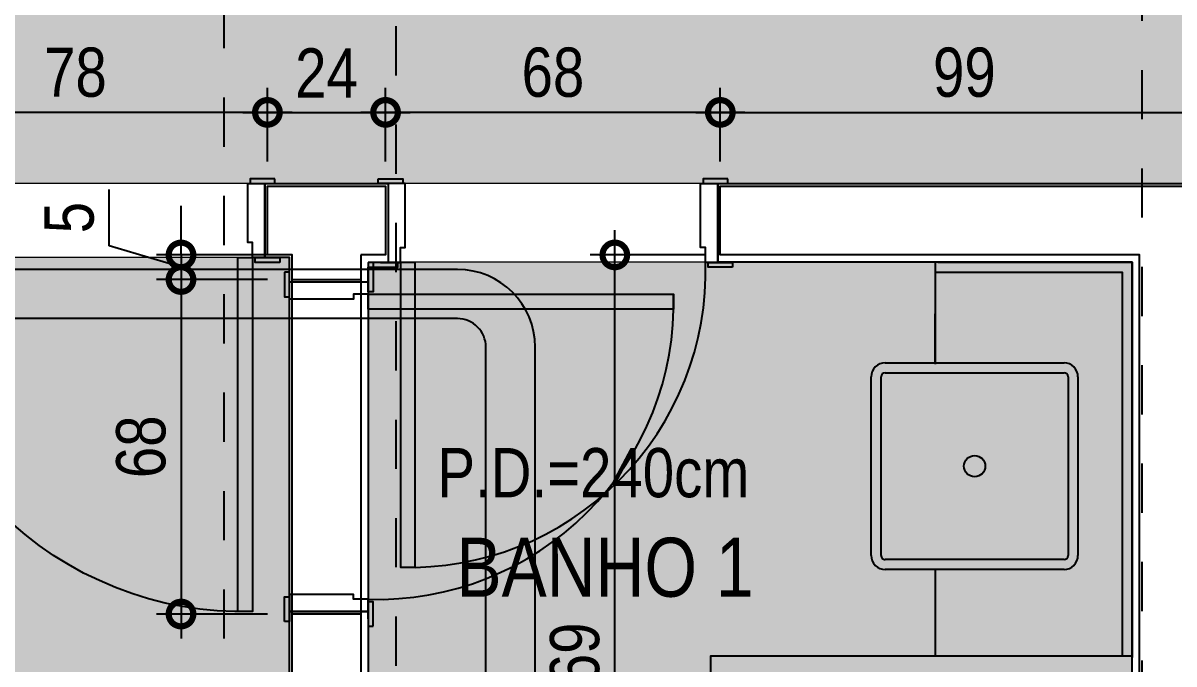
# Model space of a CAD drawing. Header units: metres. Extents: x -41 to 570, y -54 to 184.
# Drawn here: x -33.158 to -30.82, y -51.852 to -50.549 of the extents above; entities that cross this region are included whole.
import ezdxf
from ezdxf.enums import TextEntityAlignment as Align
from ezdxf.xclip import XClip

# ---------------------------------------------------------------- set-up
doc = ezdxf.new("R2010")
doc.units = ezdxf.units.M
doc.header["$XCLIPFRAME"] = 0
doc.linetypes.add('DASHEDX2', pattern=[1.5, 1, -0.5])
doc.linetypes.add('PUC$0$DASHEDX2', pattern=[1.5, 1, -0.5])
for name, color, linetype in [('1', 232, 'DASHEDX2'), ('ARQ-DIM', 2, 'Continuous'), ('ARQ-TXT', 2, 'Continuous'), ('PUC$0$ARQ-ALV ACAB', 4, 'Continuous'), ('PUC$0$ARQ-ALV OSSO', 5, 'Continuous'), ('PUC$0$ARQ-AUX', 7, 'Continuous'), ('PUC$0$ARQ-AUX1', 1, 'Continuous'), ('PUC$0$ARQ-CAX @ 1', 1, 'Continuous'), ('PUC$0$ARQ-ENCH', 1, 'Continuous'), ('PUC$0$ARQ-HID', 7, 'Continuous'), ('PUC$0$ARQ-PRJ', 7, 'PUC$0$DASHEDX2')]:
    doc.layers.add(name, color=color, linetype=linetype)
doc.layers.add('PUC$0$ARQ-FORRO', color=9, linetype='Continuous', lineweight=5)
doc.styles.add('Adesa', font='ARIALN.TTF')
doc.dimstyles.new('ADESA 1-0050', dxfattribs={"dimtxt": 0.1, "dimasz": 0.1, "dimexe": 0.05, "dimexo": 0.05, "dimgap": 0.03, "dimtad": 1, "dimdec": 1, "dimlfac": 100, "dimzin": 12, "dimtxsty": 'Adesa', "dimblk": 'DOTSMALL', "dimcen": 1, "dimdle": 0.05, "dimclrd": 1, "dimclre": 1, "dimclrt": 256, "dimazin": 3, "dimtm": 1e-09, "dimtfac": 1, "dimtdec": 1, "dimtmove": 1, "dimatfit": 0, "dimldrblk": 'DOTSMALL', "dimfxl": 0.8, "dimtvp": 2, "dimtolj": 1, "dimtzin": 0, "dimarcsym": 0})

# ---------------------------------------------------------------- blocks, each defined once
blk = doc.blocks.new('PUC$0$ARQ-HID-CUBA Q')
for points in [[(-0.1815999232039758, 0), (0.1815999232038621, 0)], [(-0.1815999232039758, -0.1100000000000009), (0.1815999232038621, -0.1100000000000009)], [(-0.2100000000000364, -0.5015999232039917), (-0.2100000000000364, -0.1384000767960117)], [(-0.1900000000000546, -0.5015999232039917), (-0.1900000000000546, -0.1384000767960117)], [(-0.1815999232039758, -0.130000000000004), (0.1815999232038621, -0.130000000000004)], [(0.1899999999999409, -0.1384000767960117), (0.1899999999999409, -0.5015999232039917)], [(0.2099999999999227, -0.1384000767960117), (0.2099999999999227, -0.5015999232039917)], [(-0.2099999999999227, -0.4), (-0.3099999999999454, -0.4)], [(0.2099999999999227, -0.4), (0.3099999999999227, -0.4)], [(0.1815999232038621, -0.5099999999999995), (-0.1815999232039758, -0.5099999999999995)], [(0.1815999232038621, -0.5300000000000026), (-0.1815999232039758, -0.5300000000000026)], [(0.1815999232038621, -0.5300000000000026), (-0.1815999232039758, -0.5300000000000026)]]:
    blk.add_lwpolyline(points)
blk.add_circle((0, -0.3200000000000017), 0.02161764705881269)
for centre, radius, start, end in [((-0.1815999232039758, -0.1384000767960117), 0.02840007679601129, 90, 180), ((0.1815999232038621, -0.1384000767960117), 0.02840007679601129, 0, 90), ((-0.1815999232039758, -0.1384000767960117), 0.008400076796011291, 90, 180), ((0.1815999232038621, -0.1384000767960117), 0.008400076796011291, 0, 90), ((-0.1815999232039758, -0.5015999232039917), 0.02840007679601129, 180, 270), ((-0.1815999232039758, -0.5015999232039917), 0.008400076796011291, 180, 270), ((0.1815999232038621, -0.5015999232039917), 0.02840007679601129, 270, 0), ((0.1815999232038621, -0.5015999232039917), 0.008400076796011291, 270, 0)]:
    blk.add_arc(centre, radius, start, end)
blk = doc.blocks.new('*U3395')
for points in [[(0, 0), (-3.673940397444008e-17, 0.7200000000003126), (-0.03000000000020013, 0.7200000000003126), (-0.03000000000020009, 0)], [(-0.774999999998131, 0.01000000000070145), (-0.7249999999984038, 0.01000000000070145), (-0.7249999999984038, 2.557953848736361e-13), (-0.774999999998131, 2.557953848736361e-13)], [(0.05500000000006366, 0.01000000000036039), (0.005000000000336513, 0.01000000000036039), (0.005000000000336513, -8.526512829121202e-14), (0.05500000000006366, -8.526512829121202e-14)], [(-0.7649999999987085, -0.1599999999774298), (-0.7149999999989813, -0.1599999999774298), (-0.7149999999989813, -0.1499999999769841), (-0.7649999999987085, -0.1499999999769841)], [(0.04499999999984539, -0.1600000000460113), (-0.004999999999881766, -0.1600000000460113), (-0.004999999999881766, -0.1500000000455941), (0.04499999999984539, -0.1500000000455941)]]:
    blk.add_lwpolyline(points, close=True)
for points in [[(-0.7599999999991678, 0), (-0.72, 2.273736754432321e-13), (-0.72, -0.02999999999997272), (-0.7099999999997817, -0.02999999999997272), (-0.7099999999989859, -0.1499999999630006), (-0.7450000000000909, -0.149999999963228), (-0.7449999999995225, 0)], [(0.03999999999973625, -2.273736754432321e-13), (3.410605131648481e-13, 0), (3.410605131648481e-13, -0.03000000000020009), (-0.009999999999877218, -0.03000000000020009), (-0.009999999999877218, -0.1499999999999773), (0.02500000000077307, -0.1500000000002046), (0.02499999999952252, -2.273736754432321e-13)]]:
    blk.add_lwpolyline(points)
at = {"layer": 'PUC$0$ARQ-PRJ'}
blk.add_arc((-0.020769230769382, 0.02076923076981165), 0.6995391551483003, 88.29864539466116, 181.7013546053483, dxfattribs=at)
blk = doc.blocks.new('*U3361')
for points in [[(0, 0), (-5.51091059616504e-17, 0.6200000000003125), (-0.03000000000020014, 0.6200000000003125), (-0.03000000000020009, 0)], [(-0.6749999999981309, 0.01000000000070145), (-0.6249999999984037, 0.01000000000070145), (-0.6249999999984037, 2.557953848736361e-13), (-0.6749999999981309, 2.557953848736361e-13)], [(0.05500000000006366, 0.01000000000036039), (0.005000000000336513, 0.01000000000036039), (0.005000000000336513, -8.526512829121202e-14), (0.05500000000006366, -8.526512829121202e-14)], [(-0.6649999999987734, -0.1700000000232365), (-0.6149999999990462, -0.1700000000232365), (-0.6149999999990462, -0.1600000000227908), (-0.6649999999987734, -0.1600000000227908)], [(0.04499999999978042, -0.170000000091818), (-0.004999999999946731, -0.170000000091818), (-0.004999999999946731, -0.1600000000914008), (0.04499999999978042, -0.1600000000914008)]]:
    blk.add_lwpolyline(points, close=True)
for points in [[(-0.6599999999991677, 0), (-0.6199999999999999, 2.273736754432321e-13), (-0.6199999999999999, -0.02999999999997272), (-0.6099999999997816, -0.02999999999997272), (-0.6099999999990507, -0.1600000000088073), (-0.6450000000001558, -0.1600000000090347), (-0.6449999999995224, 0)], [(0.03999999999973625, -2.273736754432321e-13), (3.410605131648481e-13, 0), (3.410605131648481e-13, -0.03000000000020009), (-0.009999999999877218, -0.03000000000020009), (-0.009999999999942184, -0.160000000045784), (0.02500000000070811, -0.1600000000460113), (0.02499999999952252, -2.273736754432321e-13)]]:
    blk.add_lwpolyline(points)
at = {"layer": 'PUC$0$ARQ-PRJ'}
blk.add_arc((-0.0178846153847456, 0.01788461538511558), 0.6023809391554807, 88.29864539466116, 181.7013546053483, dxfattribs=at)
blk = doc.blocks.new('PUC$0$planta tipo 5 puc')
at = {"layer": 'PUC$0$ARQ-FORRO'}
h = blk.add_hatch(color=256, dxfattribs=at)
h.dxf.hatch_style = 1
h.paths.add_polyline_path([(-29.08512044872814, -3.115009227817517), (-29.78106259552095, -3.115009227817515), (-29.78106259552095, -2.689961659423812), (-30.63668490782712, -2.689961659423817), (-30.63668508069218, -1.034990847697564), (-29.08511878190656, -1.034992091045101)])
at = {"layer": 'PUC$0$ARQ-ALV ACAB'}
for points, elevation in [([(-30.63668490782712, -2.689961659423817), (-30.63668639951281, -1.034990847697702), (-29.79514621813234, -1.034990759797122), (-29.79514621813234, -0.8750092260494063), (-30.79668664884406, -0.8750095632821627), (-30.79668490385648, -2.699961608013966)], 2.159178161911548e-05), ([(-29.07511865372695, -0.8749916060735301), (-29.1251462181333, -0.8749917063487884), (-29.1251462181333, -1.035009234082569), (-29.08511878192031, -1.035009250787515)], -8.636712647003275e-06)]:
    blk.add_lwpolyline(points, dxfattribs=dict(at, elevation=elevation))
for points in [[(-28.92512045673951, -3.125008978486647), (-28.92512046532458, -1.025011084989751), (-28.87511865110528, -1.025010174364974), (-28.87511865110528, -0.8750101743649963), (-29.07511865372695, -0.8749916060735301)], [(-29.08511878192031, -1.035009250787515), (-29.08512044872814, -3.115009227817515)]]:
    blk.add_lwpolyline(points, dxfattribs=at)
at = {"layer": 'PUC$0$ARQ-ALV OSSO'}
for points, elevation in [([(-30.65168489432265, -2.704961659423817), (-30.65168640398938, -1.019990848223731), (-29.80014621813234, -1.019990760323151), (-29.80014621813234, -0.8800092278177615), (-30.7916866440532, -0.8800095615138069), (-30.79168489539, -2.704961659423812)], 2.159178161911548e-05), ([(-29.07011865773254, -0.8799915998084941), (-29.12014621813329, -0.8799917000837474), (-29.12014621813329, -1.020009227817517), (-29.0701187699035, -1.020009227817516)], -8.636712647003275e-06)]:
    blk.add_lwpolyline(points, dxfattribs=dict(at, elevation=elevation))
for points in [[(-28.93012046103136, -3.130009227817514), (-28.93012046103136, -1.020009227817515), (-28.88011865110528, -1.020008317191143), (-28.88011865110528, -0.8800097101792645), (-29.07011865773292, -0.8799920703019876)], [(-29.0701187699035, -1.020009227817517), (-29.07012046074495, -3.130009227817514)]]:
    blk.add_lwpolyline(points, dxfattribs=at)
at = {"layer": 'PUC$0$ARQ-AUX'}
for points, elevation in [([(-30.24210653288698, -1.034990607176791), (-30.63668639951253, -1.03499116317538), (-30.63668565366997, -1.838087398703688)], 2.159178161911548e-05), ([(-30.23668641284612, -1.054990244852915), (-30.6166863815862, -1.054990782838046), (-30.61668565654482, -1.834991850506131)], 2.59101379430183e-05)]:
    blk.add_lwpolyline(points, dxfattribs=dict(at, elevation=elevation))
at = {"layer": 'PUC$0$ARQ-AUX1', "elevation": 1.727342529521138e-05}
blk.add_lwpolyline([(-29.78106259549714, -2.689961659423899), (-29.78106259549714, -1.834990759796962), (-30.63668565654447, -1.834992242782544)], dxfattribs=at)
at = {"layer": 'PUC$0$ARQ-FORRO'}
blk.add_lwpolyline([(-29.08512044872814, -3.115009227817517), (-29.78106259552095, -3.115009227817515), (-29.78106259552095, -2.689961659423812), (-30.63668490782712, -2.689961659423817), (-30.63668508069218, -1.034990847697564), (-29.08511878190656, -1.034992091045101)], close=True, dxfattribs=at)
at = {"layer": 'PUC$0$ARQ-HID'}
for points, elevation in [([(-30.23668639936654, -1.834991525349453), (-30.23668639936654, -1.834991525349453), (-30.63668612982886, -1.834991525349453), (-30.63668639959993, -1.034990485373834), (-30.23668634493001, -1.034990244852914), (-30.23668632169435, -1.241893927500282)], 2.59101379430183e-05), ([(-30.23668637936528, -1.659394491678927), (-30.236686052316, -1.834991497783315)], 2.591013794301957e-05)]:
    blk.add_lwpolyline(points, dxfattribs=dict(at, elevation=elevation))
at = {"layer": 'PUC$0$ARQ-CAX @ 1', "xscale": -1, "rotation": 180}
blk.add_blockref('*U3361', (-29.15014621813282, -1.035009234082655, -8.636712647003275e-06), dxfattribs=at)
at = {"layer": 'PUC$0$ARQ-CAX @ 1', "rotation": 180}
blk.add_blockref('*U3395', (-28.85011865110576, -1.025010174365201, -4.318356323904093e-06), dxfattribs=at)
at = {"layer": 'PUC$0$ARQ-HID', "xscale": -1.000000000000007, "rotation": 90}
blk.add_blockref('PUC$0$ARQ-HID-CUBA Q', (-30.63668621584064, -1.449394491679005, 2.591013794301957e-05), dxfattribs=at)
blk = doc.blocks.new('PUC$0$pl forro 5')
at = {"layer": 'PUC$0$ARQ-FORRO'}
h = blk.add_hatch(color=256, dxfattribs=at)
h.dxf.hatch_style = 1
h.paths.add_polyline_path([(10.6500025299087, 3.415010249978883), (6.901564430097757, 3.415010249978883), (6.901564430097757, 1.315019130339334), (10.81012838847091, 1.31515520379516), (10.80999634518044, 2.815379209018596), (10.64996988522232, 2.814560200528198)])
h = blk.add_hatch(color=256, dxfattribs=at)
h.dxf.hatch_style = 1
h.paths.add_polyline_path([(5.029998246578277, 1.165017608631746), (7.851566055373034, 1.165017608631746), (7.851566055373034, 0.264420618580106), (5.029998246578277, 0.2644206185801061)])
for points, elevation in [([(10.6500025299087, 3.415010249978883), (6.901564430097757, 3.415010249978883), (6.901564430097757, 1.315019130339334), (10.81012838847091, 1.31515520379516), (10.80999634518044, 2.815379209018596), (10.64996988522232, 2.814560200528198)], 1.302751540813896e-05), ([(5.029998246578277, 1.165017608631746), (7.851566055373034, 1.165017608631746), (7.851566055373034, 0.264420618580106), (5.029998246578277, 0.2644206185801061)], 3.461833231727807e-05)]:
    blk.add_lwpolyline(points, close=True, dxfattribs=dict(at, elevation=elevation))
blk = doc.blocks.new('PUC$0$A$Cc99f4df2')
at = {"layer": 'PUC$0$ARQ-PRJ', "ltscale": 50}
for p, q in [((-4.407494952050911, 1.880386988393184), (-4.407496297842954, 0.1823477579619066, 1.767251610665468e-09)), ((-4.307494952565321, 1.879943735020333), (-4.30749629784259, 0.1823478189057823, 1.767251610665468e-09)), ((-4.24949629841467, 0.1243478542533012, 1.767251610665468e-09), (0.1845701297734195, 0.124342362360494, 1.767272452424527e-09)), ((-4.249496299398743, 0.02434785425339214, 1.767251610665468e-09), (0.1845700059238879, 0.02434779133955089, 1.767346817954271e-09))]:
    blk.add_line(p, q, dxfattribs=at)
for radius in [0.158, 0.058]:
    blk.add_arc((-4.249496297843507, 0.1823478542532939, 1.767251610665468e-09), radius, 180.0000349182426, 269.9999994359591, dxfattribs=at)
blk = doc.blocks.new('*U3492')
for points in [[(-0.6649999999987734, 0.01999997337389914), (-0.6149999999990462, 0.01999997337389914), (-0.6149999999990462, 0.009999973373453486), (-0.6649999999987734, 0.009999973373453486)], [(0.04499999999978042, 0.01999997344248072), (-0.004999999999946731, 0.01999997344248072), (-0.004999999999946731, 0.009999973442063492), (0.04499999999978042, 0.009999973442063492)], [(-0.6749999999981309, -0.1599999999637873), (-0.6249999999984037, -0.1599999999637873), (-0.6249999999984037, -0.1499999999633417), (-0.6749999999981309, -0.1499999999633417)], [(0, -0.1499999999630859), (-5.51091059616504e-17, -0.7699999999633984), (-0.03000000000020014, -0.7699999999633984), (-0.03000000000020009, -0.1499999999630859)], [(0.05500000000006366, -0.1599999999634463), (0.005000000000336513, -0.1599999999634463), (0.005000000000336513, -0.1499999999630006), (0.05500000000006366, -0.1499999999630006)]]:
    blk.add_lwpolyline(points, close=True)
for points in [[(-0.6599999999991677, -0.1499999999630859), (-0.6199999999999999, -0.1499999999633133), (-0.6199999999999999, -0.1199999999631132), (-0.6099999999997816, -0.1199999999631132), (-0.6099999999990507, 0.009999973359470005), (-0.6450000000001558, 0.009999973359697378), (-0.6449999999995224, -0.1499999999630859)], [(0.03999999999973625, -0.1499999999628585), (3.410605131648481e-13, -0.1499999999630859), (3.410605131648481e-13, -0.1199999999628858), (-0.009999999999877218, -0.1199999999628858), (-0.009999999999942184, 0.009999973396446649), (0.02500000000070811, 0.009999973396674022), (0.02499999999952252, -0.1499999999628585)]]:
    blk.add_lwpolyline(points)
at = {"layer": 'PUC$0$ARQ-PRJ'}
blk.add_arc((-0.0178846153847456, -0.1678846153482015), 0.6023809391554807, 178.2986453946518, 271.7013546053388, dxfattribs=at)
blk = doc.blocks.new('PUC')
at = {"layer": 'PUC$0$ARQ-ALV ACAB'}
for p, q in [((32.45655398007781, 51.74503872118262, -8.63671264780692e-06), (32.61655375921063, 51.74503872118262, -8.63671264780692e-06)), ((32.61655395343676, 51.07503872118326, -8.63671264780692e-06), (32.45655398007781, 51.07503872118326, -8.63671264780692e-06))]:
    blk.add_line(p, q, dxfattribs=at)
at = {"layer": 'PUC$0$ARQ-ALV OSSO'}
for p, q in [((32.47155424054664, 51.75003872588216, -8.63671264780692e-06), (32.61155401885831, 51.75003872588216, -8.63671264780692e-06)), ((32.61155313437069, 51.07003872118327, -8.63671264780692e-06), (32.4715531599969, 51.07003872118327, -8.63671264780692e-06))]:
    blk.add_line(p, q, dxfattribs=at)
at = {"layer": 'PUC$0$ARQ-CAX @ 1', "rotation": 270}
blk.add_blockref('*U3492', (32.60655398004081, 51.10003872118278, -8.63671264780692e-06), dxfattribs=at)
at = {"layer": 'PUC$0$ARQ-ENCH'}
blk.add_blockref('PUC$0$A$Cc99f4df2', (36.52511708845062, 51.02521552838781, -8.63671264780692e-06), dxfattribs=at)
at = {"layer": 'PUC$0$ARQ-FORRO'}
blk.add_blockref('PUC$0$pl forro 5', (25.71498869997971, 49.71006032459299, -2.166326334596951e-05), dxfattribs=at)
at = {"layer": 'PUC$0$ARQ-HID', "xscale": -1, "rotation": 180}
blk.add_blockref('PUC$0$planta tipo 5 puc', (61.54167359540205, 50.00006836994257, -8.63671264780692e-06), dxfattribs=at)
blk = doc.blocks.new('_DotSmall')
at = {"color": 0, "linetype": 'ByBlock', "const_width": 0.5}
blk.add_lwpolyline([(-0.0625, 0, 1), (0.0625, 0, 1)], format="xyb", close=True, dxfattribs=at)
blk = doc.blocks.new('*D458')
at = {"layer": 'ARQ-DIM', "color": 1, "lineweight": -2, "transparency": 16777216}
for p, q in [((-31.7415273772697, -50.83007759776032), (-31.7415273772697, -50.68024023246431)), ((-30.74998695134885, -50.83007793145637), (-30.74998695134885, -50.68024023246431)), ((-31.79152737726971, -50.7302402324643), (-30.69998695134885, -50.7302402324643))]:
    blk.add_line(p, q, dxfattribs=at)
at = {"layer": 'Defpoints', "color": 0, "transparency": 16777216}
for p in [(-30.74998695134885, -50.7302402324643), (-31.7415273772697, -50.88007759776032, 1.295506897130856e-05), (-30.74998695134885, -50.88007793145636, 1.295506897130856e-05)]:
    blk.add_point(p, dxfattribs=at)
at = {"layer": 'ARQ-DIM', "color": 1, "lineweight": -2, "transparency": 16777216, "xscale": 0.1, "yscale": 0.1, "zscale": 0.1, "rotation": 180}
blk.add_blockref('_DotSmall', (-31.7415273772697, -50.7302402324643), dxfattribs=at)
at = {"layer": 'ARQ-DIM', "color": 1, "lineweight": -2, "transparency": 16777216, "xscale": 0.1, "yscale": 0.1, "zscale": 0.1}
blk.add_blockref('_DotSmall', (-30.74998695134885, -50.7302402324643), dxfattribs=at)
at = {"layer": 'ARQ-DIM', "transparency": 16777216, "insert": (-31.24575716430927, -50.64918293369213), "char_height": 0.1, "attachment_point": 5, "style": 'Adesa'}
blk.add_mtext('\\A1;99', dxfattribs=at)
blk = doc.blocks.new('*D459')
at = {"layer": 'ARQ-DIM', "color": 1, "lineweight": -2, "transparency": 16777216}
for p, q in [((-32.42152737726875, -50.83006007002631), (-32.42152737726875, -50.68024023246431)), ((-31.7415273772697, -50.83007759776032), (-31.7415273772697, -50.68024023246431)), ((-31.6915273772697, -50.7302402324643), (-32.47152737726875, -50.7302402324643))]:
    blk.add_line(p, q, dxfattribs=at)
at = {"layer": 'Defpoints', "color": 0, "transparency": 16777216}
for p in [(-32.42152737726875, -50.7302402324643), (-32.42152737726875, -50.8800600700263, -1.727342529481019e-05), (-31.7415273772697, -50.88007759776032, 1.295506897130856e-05)]:
    blk.add_point(p, dxfattribs=at)
at = {"layer": 'ARQ-DIM', "color": 1, "lineweight": -2, "transparency": 16777216, "xscale": 0.1, "yscale": 0.1, "zscale": 0.1, "rotation": 180}
blk.add_blockref('_DotSmall', (-32.42152737726875, -50.7302402324643), dxfattribs=at)
at = {"layer": 'ARQ-DIM', "color": 1, "lineweight": -2, "transparency": 16777216, "xscale": 0.1, "yscale": 0.1, "zscale": 0.1}
blk.add_blockref('_DotSmall', (-31.7415273772697, -50.7302402324643), dxfattribs=at)
at = {"layer": 'ARQ-DIM', "transparency": 16777216, "insert": (-32.08152737726923, -50.64918293369213), "char_height": 0.1, "attachment_point": 5, "style": 'Adesa'}
blk.add_mtext('\\A1;68', dxfattribs=at)
blk = doc.blocks.new('*D460')
at = {"layer": 'ARQ-DIM', "color": 1, "lineweight": -2, "transparency": 16777216}
for p, q in [((-32.66155494429676, -50.83000971017925), (-32.66155494429676, -50.68024023246431)), ((-32.42152737726875, -50.83006007002631), (-32.42152737726875, -50.68024023246431)), ((-32.71155494429676, -50.7302402324643), (-32.37152737726876, -50.7302402324643))]:
    blk.add_line(p, q, dxfattribs=at)
at = {"layer": 'Defpoints', "color": 0, "transparency": 16777216}
for p in [(-32.42152737726875, -50.7302402324643), (-32.66155494429676, -50.88000971017924, -8.63671264780692e-06), (-32.42152737726875, -50.8800600700263, -1.727342529481019e-05)]:
    blk.add_point(p, dxfattribs=at)
at = {"layer": 'ARQ-DIM', "color": 1, "lineweight": -2, "transparency": 16777216, "xscale": 0.1, "yscale": 0.1, "zscale": 0.1, "rotation": 180}
blk.add_blockref('_DotSmall', (-32.66155494429676, -50.7302402324643), dxfattribs=at)
at = {"layer": 'ARQ-DIM', "color": 1, "lineweight": -2, "transparency": 16777216, "xscale": 0.1, "yscale": 0.1, "zscale": 0.1}
blk.add_blockref('_DotSmall', (-32.42152737726875, -50.7302402324643), dxfattribs=at)
at = {"layer": 'ARQ-DIM', "transparency": 16777216, "insert": (-32.54154116078276, -50.65003559399227), "char_height": 0.1, "attachment_point": 5, "style": 'Adesa'}
blk.add_mtext('\\A1;24', dxfattribs=at)
blk = doc.blocks.new('*D461')
at = {"layer": 'ARQ-DIM', "color": 1, "lineweight": -2, "transparency": 16777216}
for p, q in [((-33.44155517631975, -50.83007759776003), (-33.44155517631975, -50.68024023246431)), ((-32.66155494429676, -50.83000971017925), (-32.66155494429676, -50.68024023246431)), ((-32.61155494429676, -50.7302402324643), (-33.49155517631975, -50.7302402324643))]:
    blk.add_line(p, q, dxfattribs=at)
at = {"layer": 'Defpoints', "color": 0, "transparency": 16777216}
for p in [(-33.44155517631975, -50.7302402324643), (-33.44155517631975, -50.88007759776003, -8.63671264780692e-06), (-32.66155494429676, -50.88000971017924, -8.63671264780692e-06)]:
    blk.add_point(p, dxfattribs=at)
at = {"layer": 'ARQ-DIM', "color": 1, "lineweight": -2, "transparency": 16777216, "xscale": 0.1, "yscale": 0.1, "zscale": 0.1, "rotation": 180}
blk.add_blockref('_DotSmall', (-33.44155517631975, -50.7302402324643), dxfattribs=at)
at = {"layer": 'ARQ-DIM', "color": 1, "lineweight": -2, "transparency": 16777216, "xscale": 0.1, "yscale": 0.1, "zscale": 0.1}
blk.add_blockref('_DotSmall', (-32.66155494429676, -50.7302402324643), dxfattribs=at)
at = {"layer": 'ARQ-DIM', "transparency": 16777216, "insert": (-33.05155506030826, -50.64918293369213), "char_height": 0.1, "attachment_point": 5, "style": 'Adesa'}
blk.add_mtext('\\A1;78', dxfattribs=at)
blk = doc.blocks.new('*D464')
at = {"layer": 'ARQ-DIM', "color": 1, "lineweight": -2, "transparency": 16777216}
for p, q in [((-31.95581582453342, -52.75558472000528), (-31.95581582453342, -50.96999076852552)), ((-31.77173859890686, -51.01999076852552), (-32.00581582453341, -51.01999076852552)), ((-31.77173878808759, -52.70558472000528), (-32.00581582453341, -52.70558472000528))]:
    blk.add_line(p, q, dxfattribs=at)
at = {"layer": 'Defpoints', "color": 0, "transparency": 16777216}
for p in [(-31.95581582453342, -51.01999076852552), (-31.72173859890686, -51.01999076852552, 4.318356323904093e-06), (-31.72173878808759, -52.70558472000528)]:
    blk.add_point(p, dxfattribs=at)
at = {"layer": 'ARQ-DIM', "color": 1, "lineweight": -2, "transparency": 16777216, "xscale": 0.1, "yscale": 0.1, "zscale": 0.1}
for p, rotation in [((-31.95581582453342, -51.01999076852552), 90), ((-31.95581582453342, -52.70558472000528), 270)]:
    blk.add_blockref('_DotSmall', p, dxfattribs=dict(at, rotation=rotation))
at = {"layer": 'ARQ-DIM', "transparency": 16777216, "insert": (-32.03687312330559, -51.86278774426538), "char_height": 0.1, "attachment_point": 5, "rotation": 90, "style": 'Adesa'}
blk.add_mtext('\\A1;169', dxfattribs=at)
blk = doc.blocks.new('*D763')
at = {"layer": 'ARQ-DIM', "color": 1, "lineweight": -2, "transparency": 16777216}
for p, q in [((-32.98289767517865, -51.00130236138165), (-32.98289767517865, -50.88693674064495)), ((-32.83704501487851, -51.02007759776011), (-32.83704501487851, -50.92007759776011)), ((-32.83704501487851, -51.04505815947169), (-32.98289767517865, -51.00130236138165)), ((-32.66155313437071, -51.02007759776011), (-32.88704501487851, -51.02007759776011)), ((-32.83704501487851, -51.02007759776011), (-32.83704501487851, -51.07003872118327)), ((-32.83704501487851, -51.02007759776011), (-32.83704501487851, -51.07003872118327)), ((-32.66155313437071, -51.07003872118327), (-32.88704501487851, -51.07003872118327)), ((-32.83704501487851, -51.07003872118327), (-32.83704501487851, -51.17003872118327))]:
    blk.add_line(p, q, dxfattribs=at)
at = {"layer": 'Defpoints', "color": 0, "transparency": 16777216}
for p in [(-32.61155313437071, -51.02007759776011, -8.63671264780692e-06), (-32.83704501487851, -51.07003872118327), (-32.61155313437071, -51.07003872118327, -8.63671264780692e-06)]:
    blk.add_point(p, dxfattribs=at)
at = {"layer": 'ARQ-DIM', "color": 1, "lineweight": -2, "transparency": 16777216, "xscale": 0.1, "yscale": 0.1, "zscale": 0.1}
for p, rotation in [((-32.83704501487851, -51.02007759776011), 270), ((-32.83704501487851, -51.07003872118327), 90)]:
    blk.add_blockref('_DotSmall', p, dxfattribs=dict(at, rotation=rotation))
at = {"layer": 'ARQ-DIM', "transparency": 16777216, "insert": (-33.06375033547879, -50.94411955101327), "char_height": 0.1, "attachment_point": 5, "rotation": 90, "style": 'Adesa'}
blk.add_mtext('\\A1;5', dxfattribs=at)
blk = doc.blocks.new('*D764')
at = {"layer": 'ARQ-DIM', "color": 1, "lineweight": -2, "transparency": 16777216}
for p, q in [((-32.83704501487854, -51.02003872118328), (-32.83704501487854, -51.80003872588217)), ((-32.66155313437071, -51.07003872118327), (-32.88704501487854, -51.07003872118327)), ((-32.66155313437067, -51.75003872588218), (-32.88704501487854, -51.75003872588218))]:
    blk.add_line(p, q, dxfattribs=at)
at = {"layer": 'Defpoints', "color": 0, "transparency": 16777216}
for p in [(-32.61155313437071, -51.07003872118327, -8.63671264780692e-06), (-32.83704501487854, -51.75003872588218), (-32.61155313437067, -51.75003872588218, -8.63671264780692e-06)]:
    blk.add_point(p, dxfattribs=at)
at = {"layer": 'ARQ-DIM', "color": 1, "lineweight": -2, "transparency": 16777216, "xscale": 0.1, "yscale": 0.1, "zscale": 0.1}
for p, rotation in [((-32.83704501487854, -51.07003872118327), 90), ((-32.83704501487854, -51.75003872588218), 270)]:
    blk.add_blockref('_DotSmall', p, dxfattribs=dict(at, rotation=rotation))
at = {"layer": 'ARQ-DIM', "transparency": 16777216, "insert": (-32.91810231365072, -51.41003872353271), "char_height": 0.1, "attachment_point": 5, "rotation": 90, "style": 'Adesa'}
blk.add_mtext('\\A1;68', dxfattribs=at)
blk = doc.blocks.new('est-lo-08-6sa-r00')
at = {"layer": '1'}
for points in [[(-2880.053852999999, -1511.402156), (-3078.606124999999, -1035.674012)], [(-3110.905803000001, -1049.154768), (-2912.353530999998, -1524.882912)], [(-2894.730000999999, -1082.921258), (-2746.027459999999, -1439.210199)]]:
    blk.add_lwpolyline(points, dxfattribs=at)

msp = doc.modelspace()

# ---------------------------------------------------------------- block references
at = {"rotation": 180}
msp.add_blockref('PUC', (0, 0), dxfattribs=at)
at = {"linetype": 'Continuous'}
ref = msp.add_blockref('est-lo-08-6sa-r00', (0, -50), dxfattribs=dict(at, xscale=0.01, yscale=0.01, zscale=0.01, rotation=337.346050855639))
XClip(ref).set_block_clipping_path([(-3617.8293247106803, -1968.6238684087875), (2309.2219967836536, 505.1199023612098), (1831.3677091607203, 1650.0512895176275), (-4095.6836123336134, -823.6924812523694)])

# ---------------------------------------------------------------- texts
at = {"layer": 'ARQ-TXT', "style": 'Adesa'}
for s, height, p in [('P.D.=240cm', 0.1, (-31.99943707140832, -51.46260210439904, -4.318356323502826e-06)), ('BANHO 1', 0.12, (-31.97581327338241, -51.65482913860767, -4.31835632350037e-06))]:
    msp.add_text(s, height=height, dxfattribs=at).set_placement(p, align=Align.MIDDLE)

# ---------------------------------------------------------------- dimensions: what is measured, and where the dimension line sits
at = {"layer": 'ARQ-DIM'}
for base, p1, p2, picture, middle in [((-33.44155517631975, -50.7302402324643), (-32.66155494429676, -50.88000971017924, -8.63671264780692e-06), (-33.44155517631975, -50.88007759776003, -8.63671264780692e-06), '*D461', (-33.05155506030826, -50.64918293369213)), ((-32.42152737726875, -50.7302402324643), (-32.66155494429676, -50.88000971017924, -8.63671264780692e-06), (-32.42152737726875, -50.8800600700263, -1.727342529481019e-05), '*D460', (-32.54154116078276, -50.65003559399227)), ((-32.42152737726875, -50.7302402324643), (-31.7415273772697, -50.88007759776032, 1.295506897130856e-05), (-32.42152737726875, -50.8800600700263, -1.727342529481019e-05), '*D459', (-32.08152737726923, -50.64918293369213))]:
    dim = msp.add_linear_dim(base=base, p1=p1, p2=p2, dimstyle='ADESA 1-0050', dxfattribs=at)
    dim.commit()
    dim.dimension.update_dxf_attribs({"geometry": picture, "text_midpoint": middle})
dim = msp.add_linear_dim(base=(-30.74998695134885, -50.7302402324643), p1=(-31.7415273772697, -50.88007759776032, 1.295506897130856e-05), p2=(-30.74998695134885, -50.88007793145636, 1.295506897130856e-05), dimstyle='ADESA 1-0050', override={"dimdec": 0}, dxfattribs=at)
dim.commit()
dim.dimension.update_dxf_attribs({"geometry": '*D458', "text_midpoint": (-31.24575716430927, -50.64918293369213)})
for base, p1, p2, picture, middle in [((-32.83704501487851, -51.07003872118327), (-32.61155313437069, -51.02007759776008, -8.63671264780692e-06), (-32.61155313437069, -51.07003872118324, -8.63671264780692e-06), '*D763', (-33.06375033547879, -50.97130236138162)), ((-32.83704501487854, -51.75003872588218), (-32.61155313437069, -51.07003872118324, -8.63671264780692e-06), (-32.61155313437066, -51.75003872588215, -8.63671264780692e-06), '*D764', (-32.91810231365072, -51.41003872353271))]:
    dim = msp.add_linear_dim(base=base, p1=p1, p2=p2, angle=89.99999999999999, dimstyle='ADESA 1-0050', dxfattribs=at)
    dim.commit()
    dim.dimension.update_dxf_attribs({"geometry": picture, "text_midpoint": middle})
dim = msp.add_linear_dim(base=(-31.95581582453342, -51.01999076852552), p1=(-31.72173878808758, -52.70558472000526), p2=(-31.72173859890684, -51.01999076852549, 4.318356323904093e-06), angle=89.99999999999999, dimstyle='ADESA 1-0050', override={"dimdec": 0}, dxfattribs=at)
dim.commit()
dim.dimension.update_dxf_attribs({"geometry": '*D464', "text_midpoint": (-32.03687312330559, -51.86278774426538)})

doc.saveas('drawing.dxf')
